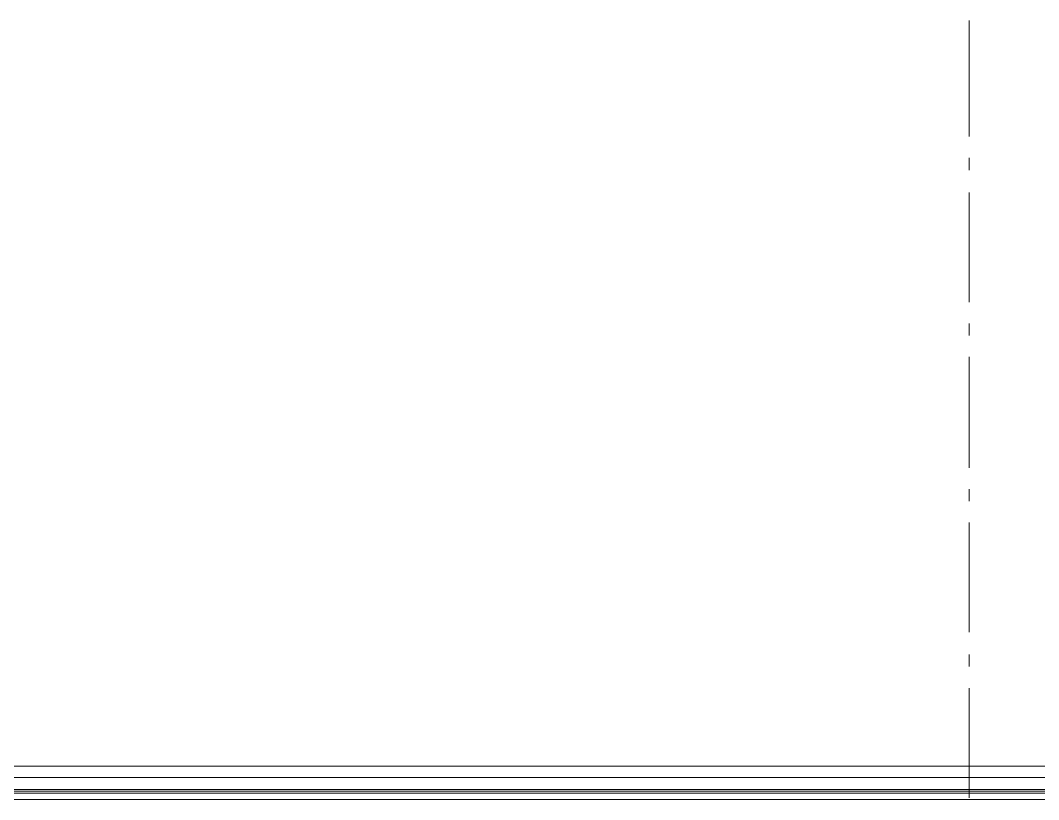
# Model space of a CAD drawing. Header units: millimetres. Extents: x -135211 to 49383, y -8033 to 228499.
# Drawn here: x -99963 to -95332, y 20614 to 24161 of the extents above; entities that cross this region are included whole.
import ezdxf

# ---------------------------------------------------------------- set-up
doc = ezdxf.new("R2010")
doc.units = ezdxf.units.MM
doc.layers.add('PDF _Геометрия', color=7, linetype='Continuous', true_color=0x1d1d1d)

msp = doc.modelspace()

# ---------------------------------------------------------------- linework, layer by layer
at = {"layer": 'PDF _Геометрия', "color": 7, "lineweight": 9}
for points in [[(-95647.6, 23632.1), (-95647.6, 24161.3)], [(-95647.6, 23479.7), (-95647.6, 23534.8)], [(-95647.6, 22878.6), (-95647.6, 23378.1)], [(-95647.6, 22726.2), (-95647.6, 22781.3)], [(-95647.6, 22125.1), (-95647.6, 22628.9)], [(-95647.6, 21972.8), (-95647.6, 22027.8)], [(-95647.6, 21375.9), (-95647.6, 21875.4)], [(-95647.6, 21219.3), (-95647.6, 21274.3)], [(-95647.6, 20622.4), (-95647.6, 21121.9)], [(-82829.9, 20715.5), (-103093.6, 20715.5), (-103059.7, 20660.5), (-103093.6, 20715.5), (-103825.9, 20762.1), (-103855.5, 20766.3), (-82829.9, 20766.3)], [(-82829.9, 20660.5), (-103059.7, 20660.5), (-103072.4, 20652), (-82829.9, 20652)], [(-82829.9, 20643.6), (-103123.2, 20643.6), (-103123.2, 20613.9)]]:
    msp.add_lwpolyline(points, dxfattribs=at)
msp.add_lwpolyline([(-103123.2, 20613.9), (-82829.9, 20613.9)], close=True, dxfattribs=at)

doc.saveas('drawing.dxf')
